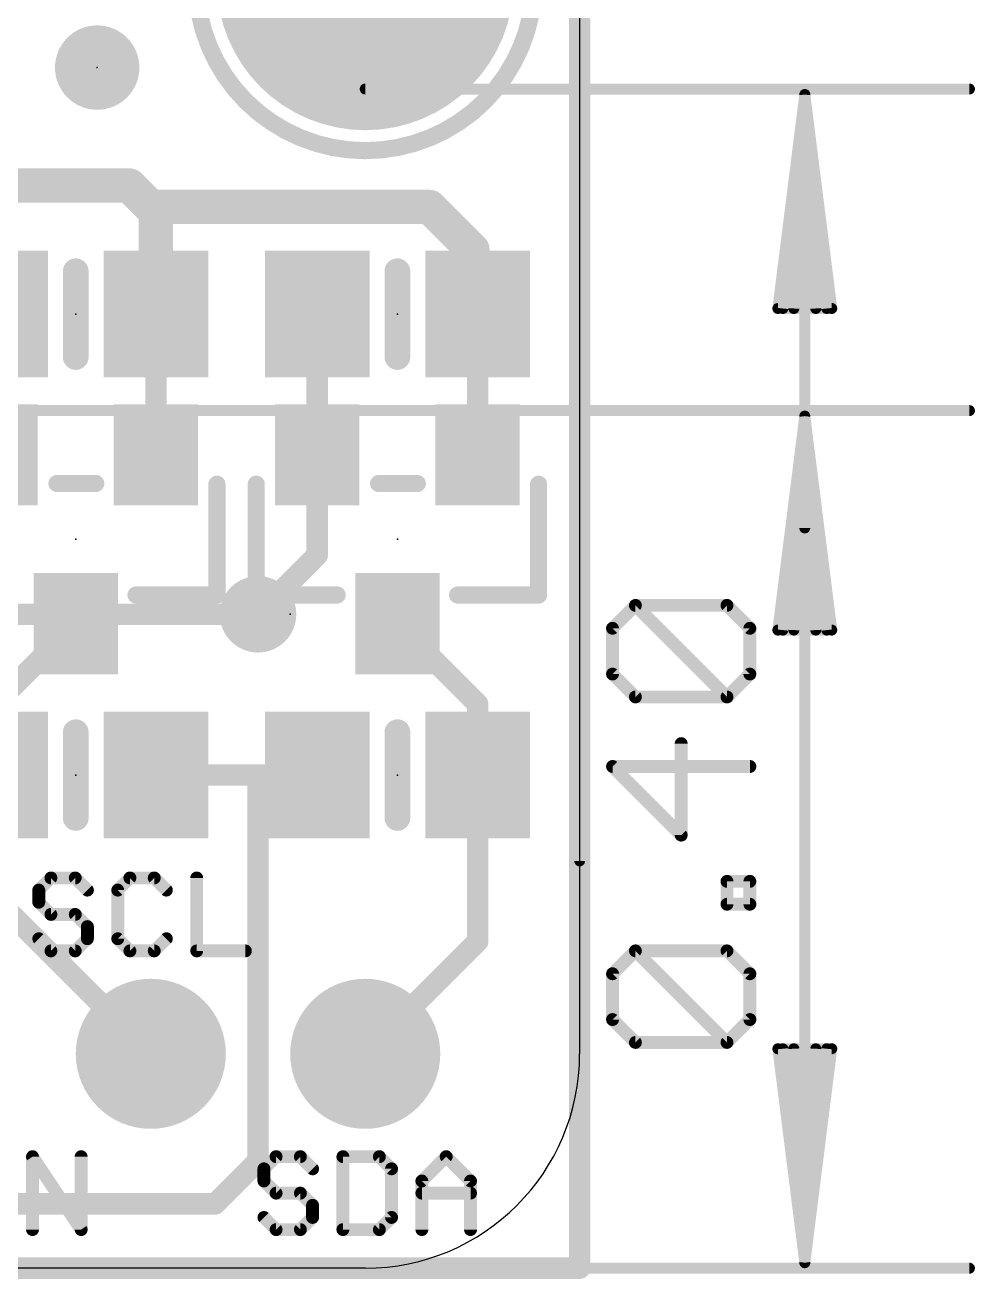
# Model space of a CAD drawing. Extents: x -6.5 to 25, y -5.3 to 24.4.
# Drawn here: x 13.75 to 25, y -0.13 to 14.73 of the extents above; entities that cross this region are included whole.
import ezdxf

# ---------------------------------------------------------------- set-up
doc = ezdxf.new("R2010")
doc.units = 0
for name, color, linetype in [('1', 12, 'CONTINUOUS'), ('16', 132, 'CONTINUOUS'), ('17', 110, 'CONTINUOUS'), ('18', 110, 'CONTINUOUS'), ('20', 53, 'CONTINUOUS'), ('21', 40, 'CONTINUOUS'), ('23', 53, 'CONTINUOUS'), ('24', 53, 'CONTINUOUS'), ('47', 253, 'CONTINUOUS')]:
    doc.layers.add(name, color=color, linetype=linetype)

# ---------------------------------------------------------------- blocks, each defined once
blk = doc.blocks.new('PIE')
at = {"const_width": 0.5}
blk.add_lwpolyline([(0, -0.25, 1), (0, 0.25, 1), (0, -0.25)], format="xyb", dxfattribs=at)
blk = doc.blocks.new('ROUNDP')
at = {"const_width": 0.5}
blk.add_lwpolyline([(0, -0.25, 1), (0, 0.25, 1), (0, -0.25)], format="xyb", dxfattribs=at)
blk = doc.blocks.new('RECT')
blk.add_solid([(-0.5, -0.5), (0.5, -0.5), (-0.5, 0.5), (0.5, 0.5)])
blk = doc.blocks.new('ROUNDV')
at = {"const_width": 0.5}
blk.add_lwpolyline([(0, -0.25, 1), (0, 0.25, 1), (0, -0.25)], format="xyb", dxfattribs=at)

msp = doc.modelspace()

# ---------------------------------------------------------------- linework, layer by layer
at = {"layer": '1'}
for points, const_width in [([(20.32, 17.78), (20.32, 0)], 0.254), ([(10.795, 12.827), (14.986, 12.827)], 0.4064), ([(14.986, 12.827), (15.24, 12.573)], 0.4064), ([(15.24, 12.573), (15.301, 12.512)], 0.4064), ([(15.24, 12.573), (18.542, 12.573)], 0.4064), ([(18.542, 12.573), (19.05, 12.065)], 0.4064), ([(15.301, 12.512), (15.301, 11.303)], 0.4064), ([(19.05, 12.065), (19.05, 11.364)], 0.4064), ([(19.05, 11.364), (19.111, 11.303)], 0.4064), ([(15.301, 9.636), (15.301, 11.303)], 0.254), ([(17.211, 9.636), (17.211, 11.303)], 0.254), ([(19.111, 9.636), (19.111, 11.303)], 0.254), ([(17.211, 8.448), (17.211, 9.636)], 0.254), ([(16.51, 7.747), (17.211, 8.448)], 0.254), ([(13.401, 6.686), (14.351, 7.636)], 0.254), ([(19.111, 6.686), (18.161, 7.636)], 0.254), ([(19.111, 5.842), (19.111, 6.686)], 0.254), ([(15.301, 5.842), (17.211, 5.842)], 0.254), ([(15.301, 5.842), (16.51, 5.842)], 0.254), ([(16.51, 5.842), (16.51, 1.27)], 0.254), ([(19.111, 3.871), (19.111, 5.842)], 0.254), ([(15.24, 2.54), (13.401, 4.379)], 0.254), ([(17.78, 2.54), (19.111, 3.871)], 0.254), ([(16.51, 1.27), (16.002, 0.762)], 0.254), ([(16.002, 0.762), (3.175, 0.762)], 0.254), ([(20.32, 0), (0, 0)], 0.254)]:
    msp.add_lwpolyline(points, dxfattribs=dict(at, const_width=const_width))
for points, const_width in [([(15.0578, 12.8988, 1), (14.9142, 12.7552)], 0.2032), ([(14.986, 12.7254, 1), (14.986, 12.9286)], 0.2032), ([(15.24, 12.6746, 1), (15.24, 12.4714)], 0.2032), ([(15.3118, 12.6448, 1), (15.1682, 12.5012)], 0.2032), ([(18.6138, 12.6448, 1), (18.4702, 12.5012)], 0.2032), ([(18.542, 12.4714, 1), (18.542, 12.6746)], 0.2032), ([(15.1682, 12.5012, 1), (15.3118, 12.6448)], 0.2032), ([(15.4026, 12.512, 1), (15.1994, 12.512)], 0.2032), ([(15.2292, 12.4402, 1), (15.3728, 12.5838)], 0.2032), ([(19.1516, 12.065, 1), (18.9484, 12.065)], 0.2032), ([(18.9782, 11.9932, 1), (19.1218, 12.1368)], 0.2032), ([(18.9484, 11.364, 1), (19.1516, 11.364)], 0.2032), ([(19.1218, 11.4358, 1), (18.9782, 11.2922)], 0.2032), ([(19.0392, 11.2312, 1), (19.1828, 11.3748)], 0.2032), ([(15.1994, 11.303, 1), (15.4026, 11.303)], 0.2032), ([(15.3645, 11.303, 1), (15.2375, 11.303)], 0.127), ([(17.2745, 11.303, 1), (17.1475, 11.303)], 0.127), ([(19.1745, 11.303, 1), (19.0475, 11.303)], 0.127), ([(15.2375, 9.636, 1), (15.3645, 9.636)], 0.127), ([(17.2745, 9.636, 1), (17.1475, 9.636)], 0.127), ([(17.1475, 9.636, 1), (17.2745, 9.636)], 0.127), ([(19.0475, 9.636, 1), (19.1745, 9.636)], 0.127), ([(17.1475, 8.448, 1), (17.2745, 8.448)], 0.127), ([(17.2559, 8.4031, 1), (17.1661, 8.4929)], 0.127), ([(14.3959, 7.5911, 1), (14.3061, 7.6809)], 0.127), ([(16.4651, 7.7919, 1), (16.5549, 7.7021)], 0.127), ([(18.2059, 7.6809, 1), (18.1161, 7.5911)], 0.127), ([(19.1745, 6.686, 1), (19.0475, 6.686)], 0.127), ([(19.0661, 6.6411, 1), (19.1559, 6.7309)], 0.127), ([(15.301, 5.9055, 1), (15.301, 5.7785)], 0.127), ([(15.301, 5.9055, 1), (15.301, 5.7785)], 0.127), ([(16.5735, 5.842, 1), (16.4465, 5.842)], 0.127), ([(16.51, 5.7785, 1), (16.51, 5.9055)], 0.127), ([(17.211, 5.7785, 1), (17.211, 5.9055)], 0.127), ([(19.1745, 5.842, 1), (19.0475, 5.842)], 0.127), ([(19.0475, 5.842, 1), (19.1745, 5.842)], 0.127), ([(19.0475, 3.871, 1), (19.1745, 3.871)], 0.127), ([(19.1559, 3.8261, 1), (19.0661, 3.9159)], 0.127), ([(15.1951, 2.4951, 1), (15.2849, 2.5849)], 0.127), ([(17.7351, 2.5849, 1), (17.8249, 2.4951)], 0.127), ([(16.5549, 1.2251, 1), (16.4651, 1.3149)], 0.127), ([(16.4465, 1.27, 1), (16.5735, 1.27)], 0.127), ([(15.9571, 0.8069, 1), (16.0469, 0.7171)], 0.127), ([(16.002, 0.6985, 1), (16.002, 0.8255)], 0.127), ([(20.2565, 0, 1), (20.3835, 0)], 0.127), ([(20.32, -0.0635, 1), (20.32, 0.0635)], 0.127)]:
    msp.add_lwpolyline(points, format="xyb", dxfattribs=dict(at, const_width=const_width))
at = {"layer": '16', "const_width": 0.254}
for points in [[(20.32, 17.78), (20.32, 0)], [(12.192, 7.747), (16.51, 7.747)], [(20.32, 0), (0, 0)]]:
    msp.add_lwpolyline(points, dxfattribs=at)
at = {"layer": '16', "const_width": 0.127}
for points in [[(16.51, 7.6835, 1), (16.51, 7.8105)], [(20.2565, 0, 1), (20.3835, 0)], [(20.32, -0.0635, 1), (20.32, 0.0635)]]:
    msp.add_lwpolyline(points, format="xyb", dxfattribs=at)
at = {"layer": '20'}
for p, q in [((20.32, 15.24), (20.32, 2.54)), ((17.78, 0), (2.54, 0))]:
    msp.add_line(p, q, dxfattribs=at)
msp.add_arc((17.78, 2.54), 2.54, 270, 0, dxfattribs=at)
at = {"layer": '21'}
for points, const_width in [([(17.78, 13.24, 1), (17.78, 17.24, 1), (17.78, 13.24)], 0.2032), ([(14.4272, 11.811, 1), (14.2748, 11.811)], 0.1524), ([(18.2372, 11.811, 1), (18.0848, 11.811)], 0.1524), ([(14.2748, 10.795, 1), (14.4272, 10.795)], 0.1524), ([(18.0848, 10.795, 1), (18.2372, 10.795)], 0.1524), ([(14.1286, 9.3472, 1), (14.1286, 9.2456)], 0.1016), ([(14.5874, 9.2456, 1), (14.5874, 9.3472)], 0.1016), ([(16.0742, 9.2884, 1), (15.9726, 9.2884)], 0.1016), ([(16.5394, 9.2884, 1), (16.4378, 9.2884)], 0.1016), ([(17.9386, 9.3472, 1), (17.9386, 9.2456)], 0.1016), ([(18.3974, 9.2456, 1), (18.3974, 9.3472)], 0.1016), ([(19.8842, 9.2884, 1), (19.7826, 9.2884)], 0.1016), ([(15.0646, 8.0264, 1), (15.0646, 7.9248)], 0.1016), ([(15.9726, 7.9756, 1), (16.0742, 7.9756)], 0.1016), ([(16.0234, 7.9248, 1), (16.0234, 8.0264)], 0.1016), ([(16.4886, 8.0264, 1), (16.4886, 7.9248)], 0.1016), ([(16.4378, 7.9756, 1), (16.5394, 7.9756)], 0.1016), ([(17.4474, 7.9248, 1), (17.4474, 8.0264)], 0.1016), ([(18.8746, 8.0264, 1), (18.8746, 7.9248)], 0.1016), ([(19.7826, 7.9756, 1), (19.8842, 7.9756)], 0.1016), ([(19.8334, 7.9248, 1), (19.8334, 8.0264)], 0.1016), ([(14.4272, 6.35, 1), (14.2748, 6.35)], 0.1524), ([(18.2372, 6.35, 1), (18.0848, 6.35)], 0.1524), ([(14.2748, 5.334, 1), (14.4272, 5.334)], 0.1524), ([(18.0848, 5.334, 1), (18.2372, 5.334)], 0.1524), ([(14.057, 4.6616, 1), (14.057, 4.5854)], 0.0762), ([(14.0839, 4.5966, 1), (14.03, 4.6505)], 0.0762), ([(14.372, 4.6505, 1), (14.3181, 4.5966)], 0.0762), ([(14.3451, 4.5854, 1), (14.3451, 4.6616)], 0.0762), ([(14.9925, 4.6616, 1), (14.9925, 4.5854)], 0.0762), ([(15.0194, 4.5966, 1), (14.9656, 4.6505)], 0.0762), ([(15.3076, 4.6505, 1), (15.2537, 4.5966)], 0.0762), ([(15.2806, 4.5854, 1), (15.2806, 4.6616)], 0.0762), ([(15.8221, 4.6235, 1), (15.7459, 4.6235)], 0.0762), ([(13.951, 4.4795, 1), (13.8748, 4.4795)], 0.0762), ([(13.886, 4.5064, 1), (13.9399, 4.4525)], 0.0762), ([(14.4622, 4.4525, 1), (14.5161, 4.5064)], 0.0762), ([(14.8865, 4.4795, 1), (14.8103, 4.4795)], 0.0762), ([(14.8215, 4.5064, 1), (14.8754, 4.4525)], 0.0762), ([(15.3977, 4.4525, 1), (15.4516, 4.5064)], 0.0762), ([(13.9399, 4.3624, 1), (13.886, 4.3085)], 0.0762), ([(13.8748, 4.3354, 1), (13.951, 4.3354)], 0.0762), ([(14.057, 4.2295, 1), (14.057, 4.1533)], 0.0762), ([(14.03, 4.1644, 1), (14.0839, 4.2183)], 0.0762), ([(14.372, 4.2183, 1), (14.3181, 4.1644)], 0.0762), ([(14.3451, 4.1533, 1), (14.3451, 4.2295)], 0.0762), ([(14.5272, 4.0473, 1), (14.451, 4.0473)], 0.0762), ([(14.4622, 4.0204, 1), (14.5161, 4.0743)], 0.0762), ([(13.9399, 3.9302, 1), (13.886, 3.8763)], 0.0762), ([(14.451, 3.9033, 1), (14.5272, 3.9033)], 0.0762), ([(14.5161, 3.8763, 1), (14.4622, 3.9302)], 0.0762), ([(14.8754, 3.9302, 1), (14.8215, 3.8763)], 0.0762), ([(14.8103, 3.9033, 1), (14.8865, 3.9033)], 0.0762), ([(15.4516, 3.8763, 1), (15.3977, 3.9302)], 0.0762), ([(14.057, 3.7973, 1), (14.057, 3.7211)], 0.0762), ([(14.03, 3.7323, 1), (14.0839, 3.7861)], 0.0762), ([(14.3181, 3.7861, 1), (14.372, 3.7323)], 0.0762), ([(14.3451, 3.7211, 1), (14.3451, 3.7973)], 0.0762), ([(14.9925, 3.7973, 1), (14.9925, 3.7211)], 0.0762), ([(14.9656, 3.7323, 1), (15.0194, 3.7861)], 0.0762), ([(15.2537, 3.7861, 1), (15.3076, 3.7323)], 0.0762), ([(15.2806, 3.7211, 1), (15.2806, 3.7973)], 0.0762), ([(15.784, 3.7973, 1), (15.784, 3.7211)], 0.0762), ([(15.7459, 3.7592, 1), (15.8221, 3.7592)], 0.0762), ([(16.3602, 3.7211, 1), (16.3602, 3.7973)], 0.0762), ([(13.8704, 1.3427, 1), (13.807, 1.3004)], 0.0762), ([(13.8768, 1.3215, 1), (13.8006, 1.3215)], 0.0762), ([(14.453, 1.3215, 1), (14.3768, 1.3215)], 0.0762), ([(16.724, 1.3596, 1), (16.724, 1.2834)], 0.0762), ([(16.7509, 1.2946, 1), (16.697, 1.3485)], 0.0762), ([(17.039, 1.3485, 1), (16.9851, 1.2946)], 0.0762), ([(17.0121, 1.2834, 1), (17.0121, 1.3596)], 0.0762), ([(17.5535, 1.3215, 1), (17.4773, 1.3215)], 0.0762), ([(17.5154, 1.3596, 1), (17.5154, 1.2834)], 0.0762), ([(17.9746, 1.3485, 1), (17.9207, 1.2946)], 0.0762), ([(17.9476, 1.2834, 1), (17.9476, 1.3596)], 0.0762), ([(18.766, 1.3485, 1), (18.7121, 1.2946)], 0.0762), ([(18.766, 1.2946, 1), (18.7121, 1.3485)], 0.0762), ([(16.618, 1.1775, 1), (16.5418, 1.1775)], 0.0762), ([(16.553, 1.2044, 1), (16.6069, 1.1505)], 0.0762), ([(17.1292, 1.1505, 1), (17.1831, 1.2044)], 0.0762), ([(18.1298, 1.1775, 1), (18.0536, 1.1775)], 0.0762), ([(18.0647, 1.1505, 1), (18.1186, 1.2044)], 0.0762), ([(16.6069, 1.0604, 1), (16.553, 1.0065)], 0.0762), ([(16.5418, 1.0334, 1), (16.618, 1.0334)], 0.0762), ([(18.424, 1.0604, 1), (18.4779, 1.0065)], 0.0762), ([(18.4891, 1.0334, 1), (18.4129, 1.0334)], 0.0762), ([(19.0653, 1.0334, 1), (18.9891, 1.0334)], 0.0762), ([(19.0002, 1.0065, 1), (19.0541, 1.0604)], 0.0762), ([(16.724, 0.9275, 1), (16.724, 0.8513)], 0.0762), ([(16.697, 0.8624, 1), (16.7509, 0.9163)], 0.0762), ([(17.039, 0.9163, 1), (16.9851, 0.8624)], 0.0762), ([(17.0121, 0.8513, 1), (17.0121, 0.9275)], 0.0762), ([(18.451, 0.9275, 1), (18.451, 0.8513)], 0.0762), ([(19.0272, 0.8513, 1), (19.0272, 0.9275)], 0.0762), ([(17.1942, 0.7453, 1), (17.118, 0.7453)], 0.0762), ([(17.1292, 0.7184, 1), (17.1831, 0.7723)], 0.0762), ([(16.6069, 0.6282, 1), (16.553, 0.5743)], 0.0762), ([(17.118, 0.6013, 1), (17.1942, 0.6013)], 0.0762), ([(17.1831, 0.5743, 1), (17.1292, 0.6282)], 0.0762), ([(18.0536, 0.6013, 1), (18.1298, 0.6013)], 0.0762), ([(18.1186, 0.5743, 1), (18.0647, 0.6282)], 0.0762), ([(13.8006, 0.4572, 1), (13.8768, 0.4572)], 0.0762), ([(14.3768, 0.4572, 1), (14.453, 0.4572)], 0.0762), ([(14.3832, 0.4361, 1), (14.4466, 0.4783)], 0.0762), ([(16.724, 0.4953, 1), (16.724, 0.4191)], 0.0762), ([(16.697, 0.4303, 1), (16.7509, 0.4841)], 0.0762), ([(16.9851, 0.4841, 1), (17.039, 0.4303)], 0.0762), ([(17.0121, 0.4191, 1), (17.0121, 0.4953)], 0.0762), ([(17.5154, 0.4953, 1), (17.5154, 0.4191)], 0.0762), ([(17.4773, 0.4572, 1), (17.5535, 0.4572)], 0.0762), ([(17.9207, 0.4841, 1), (17.9746, 0.4303)], 0.0762), ([(17.9476, 0.4191, 1), (17.9476, 0.4953)], 0.0762), ([(18.4129, 0.4572, 1), (18.4891, 0.4572)], 0.0762), ([(18.9891, 0.4572, 1), (19.0653, 0.4572)], 0.0762)]:
    msp.add_lwpolyline(points, format="xyb", dxfattribs=dict(at, const_width=const_width))
for points, const_width in [([(14.351, 11.811), (14.351, 10.795)], 0.3048), ([(18.161, 11.811), (18.161, 10.795)], 0.3048), ([(14.1286, 9.2964), (14.5874, 9.2964)], 0.2032), ([(16.0234, 9.2884), (16.0234, 7.9756)], 0.2032), ([(16.4886, 7.9756), (16.4886, 9.2884)], 0.2032), ([(17.9386, 9.2964), (18.3974, 9.2964)], 0.2032), ([(19.8334, 9.2884), (19.8334, 7.9756)], 0.2032), ([(16.0234, 7.9756), (15.0646, 7.9756)], 0.2032), ([(17.4474, 7.9756), (16.4886, 7.9756)], 0.2032), ([(19.8334, 7.9756), (18.8746, 7.9756)], 0.2032), ([(14.351, 6.35), (14.351, 5.334)], 0.3048), ([(18.161, 5.334), (18.161, 6.35)], 0.3048), ([(14.057, 4.6235), (13.9129, 4.4795)], 0.1524), ([(14.3451, 4.6235), (14.057, 4.6235)], 0.1524), ([(14.4891, 4.4795), (14.3451, 4.6235)], 0.1524), ([(14.9925, 4.6235), (14.8484, 4.4795)], 0.1524), ([(15.2806, 4.6235), (14.9925, 4.6235)], 0.1524), ([(15.4247, 4.4795), (15.2806, 4.6235)], 0.1524), ([(15.784, 4.6235), (15.784, 3.7592)], 0.1524), ([(13.9129, 4.4795), (13.9129, 4.3354)], 0.1524), ([(14.8484, 4.4795), (14.8484, 3.9033)], 0.1524), ([(13.9129, 4.3354), (14.057, 4.1914)], 0.1524), ([(14.057, 4.1914), (14.3451, 4.1914)], 0.1524), ([(14.3451, 4.1914), (14.4891, 4.0473)], 0.1524), ([(14.4891, 4.0473), (14.4891, 3.9033)], 0.1524), ([(14.057, 3.7592), (13.9129, 3.9033)], 0.1524), ([(14.4891, 3.9033), (14.3451, 3.7592)], 0.1524), ([(14.8484, 3.9033), (14.9925, 3.7592)], 0.1524), ([(15.2806, 3.7592), (15.4247, 3.9033)], 0.1524), ([(14.3451, 3.7592), (14.057, 3.7592)], 0.1524), ([(14.9925, 3.7592), (15.2806, 3.7592)], 0.1524), ([(15.784, 3.7592), (16.3602, 3.7592)], 0.1524), ([(13.8387, 0.4572), (13.8387, 1.3215)], 0.1524), ([(13.8387, 1.3215), (14.4149, 0.4572)], 0.1524), ([(14.4149, 0.4572), (14.4149, 1.3215)], 0.1524), ([(16.724, 1.3215), (16.5799, 1.1775)], 0.1524), ([(17.0121, 1.3215), (16.724, 1.3215)], 0.1524), ([(17.1561, 1.1775), (17.0121, 1.3215)], 0.1524), ([(17.5154, 1.3215), (17.5154, 0.4572)], 0.1524), ([(17.9476, 1.3215), (17.5154, 1.3215)], 0.1524), ([(18.0917, 1.1775), (17.9476, 1.3215)], 0.1524), ([(18.451, 1.0334), (18.7391, 1.3215)], 0.1524), ([(18.7391, 1.3215), (19.0272, 1.0334)], 0.1524), ([(16.5799, 1.1775), (16.5799, 1.0334)], 0.1524), ([(18.0917, 0.6013), (18.0917, 1.1775)], 0.1524), ([(16.5799, 1.0334), (16.724, 0.8894)], 0.1524), ([(18.451, 0.4572), (18.451, 1.0334)], 0.1524), ([(19.0272, 1.0334), (19.0272, 0.4572)], 0.1524), ([(16.724, 0.8894), (17.0121, 0.8894)], 0.1524), ([(17.0121, 0.8894), (17.1561, 0.7453)], 0.1524), ([(18.451, 0.8894), (19.0272, 0.8894)], 0.1524), ([(17.1561, 0.7453), (17.1561, 0.6013)], 0.1524), ([(16.724, 0.4572), (16.5799, 0.6013)], 0.1524), ([(17.1561, 0.6013), (17.0121, 0.4572)], 0.1524), ([(17.9476, 0.4572), (18.0917, 0.6013)], 0.1524), ([(17.0121, 0.4572), (16.724, 0.4572)], 0.1524), ([(17.5154, 0.4572), (17.9476, 0.4572)], 0.1524)]:
    msp.add_lwpolyline(points, dxfattribs=dict(at, const_width=const_width))
at = {"layer": '23'}
for p in [(14.605, 14.224), (14.351, 11.303), (18.161, 11.303), (14.351, 8.636), (18.161, 8.636), (14.351, 5.842), (18.161, 5.842)]:
    msp.add_point(p, dxfattribs=at)
at = {"layer": '24'}
msp.add_point((16.891, 7.747), dxfattribs=at)
at = {"layer": '47'}
for points, const_width in [([(20.32, 4.826), (20.32, 23.159)], 0.13), ([(17.78, 13.97), (24.937, 13.97)], 0.13), ([(22.987, 13.905), (22.6678, 11.37)], 0.13), ([(22.987, 13.905), (22.727, 11.37)], 0.13), ([(22.987, 13.905), (22.857, 11.37)], 0.13), ([(22.987, 13.905), (22.987, 8.77)], 0.13), ([(23.3062, 11.37), (22.987, 13.905)], 0.13), ([(23.117, 11.37), (22.987, 13.905)], 0.13), ([(23.247, 11.37), (22.987, 13.905)], 0.13), ([(22.6678, 11.37), (23.3062, 11.37)], 0.13), ([(10.16, 10.16), (24.937, 10.16)], 0.13), ([(22.987, 10.095), (22.6678, 7.56)], 0.13), ([(22.987, 10.095), (22.727, 7.56)], 0.13), ([(22.987, 10.095), (22.857, 7.56)], 0.13), ([(22.987, 10.095), (22.987, 0.065)], 0.13), ([(23.3062, 7.56), (22.987, 10.095)], 0.13), ([(23.117, 7.56), (22.987, 10.095)], 0.13), ([(23.247, 7.56), (22.987, 10.095)], 0.13), ([(20.7093, 7.5812), (20.9805, 7.8524)], 0.1524), ([(20.9805, 7.8524), (22.0651, 7.8524)], 0.1524), ([(22.0651, 6.7677), (20.9805, 7.8524)], 0.1524), ([(22.0651, 7.8524), (22.3363, 7.5812)], 0.1524), ([(20.7093, 7.0389), (20.7093, 7.5812)], 0.1524), ([(22.3363, 7.5812), (22.3363, 7.0389)], 0.1524), ([(22.6678, 7.56), (23.3062, 7.56)], 0.13), ([(20.9805, 6.7677), (20.7093, 7.0389)], 0.1524), ([(22.3363, 7.0389), (22.0651, 6.7677)], 0.1524), ([(22.0651, 6.7677), (20.9805, 6.7677)], 0.1524), ([(21.5228, 5.1305), (21.5228, 6.2152)], 0.1524), ([(22.3363, 5.944), (20.7093, 5.944)], 0.1524), ([(20.7093, 5.944), (21.5228, 5.1305)], 0.1524), ([(22.0651, 4.312), (22.0651, 4.5831)], 0.1524), ([(22.0651, 4.5831), (22.3363, 4.5831)], 0.1524), ([(22.3363, 4.5831), (22.3363, 4.312)], 0.1524), ([(22.3363, 4.312), (22.0651, 4.312)], 0.1524), ([(20.7093, 3.4883), (20.9805, 3.7595)], 0.1524), ([(20.9805, 3.7595), (22.0651, 3.7595)], 0.1524), ([(22.0651, 2.6748), (20.9805, 3.7595)], 0.1524), ([(22.0651, 3.7595), (22.3363, 3.4883)], 0.1524), ([(20.7093, 2.946), (20.7093, 3.4883)], 0.1524), ([(22.3363, 3.4883), (22.3363, 2.946)], 0.1524), ([(20.9805, 2.6748), (20.7093, 2.946)], 0.1524), ([(22.3363, 2.946), (22.0651, 2.6748)], 0.1524), ([(22.0651, 2.6748), (20.9805, 2.6748)], 0.1524), ([(22.987, 0.065), (22.6678, 2.6)], 0.13), ([(22.6678, 2.6), (23.3062, 2.6)], 0.13), ([(22.987, 0.065), (22.727, 2.6)], 0.13), ([(22.987, 0.065), (22.857, 2.6)], 0.13), ([(23.3062, 2.6), (22.987, 0.065)], 0.13), ([(23.117, 2.6), (22.987, 0.065)], 0.13), ([(23.247, 2.6), (22.987, 0.065)], 0.13), ([(10.922, 0), (24.937, 0)], 0.13)]:
    msp.add_lwpolyline(points, dxfattribs=dict(at, const_width=const_width))
for points, const_width in [([(17.78, 14.0025, 1), (17.78, 13.9375)], 0.065), ([(23.0195, 13.905, 1), (22.9545, 13.905)], 0.065), ([(23.0192, 13.9091, 1), (22.9548, 13.9009)], 0.065), ([(23.0195, 13.9033, 1), (22.9545, 13.9067)], 0.065), ([(23.0195, 13.9067, 1), (22.9545, 13.9033)], 0.065), ([(23.0193, 13.9083, 1), (22.9547, 13.9017)], 0.065), ([(23.0193, 13.9017, 1), (22.9547, 13.9083)], 0.065), ([(23.0192, 13.9009, 1), (22.9548, 13.9091)], 0.065), ([(24.937, 13.9375, 1), (24.937, 14.0025)], 0.065), ([(22.6355, 11.3741, 1), (22.7, 11.3659)], 0.065), ([(22.6678, 11.4025, 1), (22.6678, 11.3375)], 0.065), ([(22.6947, 11.3733, 1), (22.7593, 11.3667)], 0.065), ([(22.8245, 11.3717, 1), (22.8895, 11.3683)], 0.065), ([(23.0845, 11.3683, 1), (23.1495, 11.3717)], 0.065), ([(23.2147, 11.3667, 1), (23.2793, 11.3733)], 0.065), ([(23.274, 11.3659, 1), (23.3385, 11.3741)], 0.065), ([(23.3062, 11.3375, 1), (23.3062, 11.4025)], 0.065), ([(23.0195, 10.095, 1), (22.9545, 10.095)], 0.065), ([(23.0192, 10.0991, 1), (22.9548, 10.0909)], 0.065), ([(23.0195, 10.0933, 1), (22.9545, 10.0967)], 0.065), ([(23.0195, 10.0967, 1), (22.9545, 10.0933)], 0.065), ([(23.0193, 10.0983, 1), (22.9547, 10.0917)], 0.065), ([(23.0193, 10.0917, 1), (22.9547, 10.0983)], 0.065), ([(23.0192, 10.0909, 1), (22.9548, 10.0991)], 0.065), ([(24.937, 10.1275, 1), (24.937, 10.1925)], 0.065), ([(22.9545, 8.77, 1), (23.0195, 8.77)], 0.065), ([(21.0074, 7.8793, 1), (20.9535, 7.8254)], 0.0762), ([(20.9805, 7.8905, 1), (20.9805, 7.8143)], 0.0762), ([(21.0074, 7.8254, 1), (20.9535, 7.8793)], 0.0762), ([(22.0921, 7.8793, 1), (22.0382, 7.8254)], 0.0762), ([(22.0651, 7.8143, 1), (22.0651, 7.8905)], 0.0762), ([(20.7474, 7.5812, 1), (20.6712, 7.5812)], 0.0762), ([(20.6824, 7.6081, 1), (20.7363, 7.5543)], 0.0762), ([(22.3744, 7.5812, 1), (22.2982, 7.5812)], 0.0762), ([(22.3094, 7.5543, 1), (22.3632, 7.6081)], 0.0762), ([(22.6355, 7.5641, 1), (22.7, 7.5559)], 0.065), ([(22.6678, 7.5925, 1), (22.6678, 7.5275)], 0.065), ([(22.6947, 7.5633, 1), (22.7593, 7.5567)], 0.065), ([(22.8245, 7.5617, 1), (22.8895, 7.5583)], 0.065), ([(23.0845, 7.5583, 1), (23.1495, 7.5617)], 0.065), ([(23.2147, 7.5567, 1), (23.2793, 7.5633)], 0.065), ([(23.274, 7.5559, 1), (23.3385, 7.5641)], 0.065), ([(23.3062, 7.5275, 1), (23.3062, 7.5925)], 0.065), ([(20.7363, 7.0658, 1), (20.6824, 7.0119)], 0.0762), ([(20.6712, 7.0389, 1), (20.7474, 7.0389)], 0.0762), ([(22.2982, 7.0389, 1), (22.3744, 7.0389)], 0.0762), ([(22.3632, 7.0119, 1), (22.3094, 7.0658)], 0.0762), ([(20.9805, 6.8058, 1), (20.9805, 6.7296)], 0.0762), ([(22.0651, 6.7296, 1), (22.0651, 6.8058)], 0.0762), ([(20.9535, 6.7408, 1), (21.0074, 6.7946)], 0.0762), ([(22.0382, 6.7946, 1), (22.0921, 6.7408)], 0.0762), ([(22.0382, 6.7408, 1), (22.0921, 6.7946)], 0.0762), ([(21.5609, 6.2152, 1), (21.4847, 6.2152)], 0.0762), ([(20.7363, 5.971, 1), (20.6824, 5.9171)], 0.0762), ([(20.7093, 5.9821, 1), (20.7093, 5.9059)], 0.0762), ([(22.3363, 5.9059, 1), (22.3363, 5.9821)], 0.0762), ([(21.4847, 5.1305, 1), (21.5609, 5.1305)], 0.0762), ([(21.4959, 5.1036, 1), (21.5497, 5.1575)], 0.0762), ([(20.2875, 4.826, 1), (20.3525, 4.826)], 0.065), ([(22.1032, 4.5831, 1), (22.027, 4.5831)], 0.0762), ([(22.0651, 4.6212, 1), (22.0651, 4.545)], 0.0762), ([(22.3744, 4.5831, 1), (22.2982, 4.5831)], 0.0762), ([(22.3363, 4.545, 1), (22.3363, 4.6212)], 0.0762), ([(22.0651, 4.3501, 1), (22.0651, 4.2739)], 0.0762), ([(22.027, 4.312, 1), (22.1032, 4.312)], 0.0762), ([(22.2982, 4.312, 1), (22.3744, 4.312)], 0.0762), ([(22.3363, 4.2739, 1), (22.3363, 4.3501)], 0.0762), ([(21.0074, 3.7864, 1), (20.9535, 3.7325)], 0.0762), ([(20.9805, 3.7976, 1), (20.9805, 3.7214)], 0.0762), ([(21.0074, 3.7325, 1), (20.9535, 3.7864)], 0.0762), ([(22.0921, 3.7864, 1), (22.0382, 3.7325)], 0.0762), ([(22.0651, 3.7214, 1), (22.0651, 3.7976)], 0.0762), ([(20.7474, 3.4883, 1), (20.6712, 3.4883)], 0.0762), ([(20.6824, 3.5152, 1), (20.7363, 3.4614)], 0.0762), ([(22.3744, 3.4883, 1), (22.2982, 3.4883)], 0.0762), ([(22.3094, 3.4614, 1), (22.3632, 3.5152)], 0.0762), ([(20.7363, 2.9729, 1), (20.6824, 2.919)], 0.0762), ([(20.6712, 2.946, 1), (20.7474, 2.946)], 0.0762), ([(22.2982, 2.946, 1), (22.3744, 2.946)], 0.0762), ([(22.3632, 2.919, 1), (22.3094, 2.9729)], 0.0762), ([(20.9805, 2.7129, 1), (20.9805, 2.6367)], 0.0762), ([(20.9535, 2.6479, 1), (21.0074, 2.7018)], 0.0762), ([(22.0382, 2.7018, 1), (22.0921, 2.6479)], 0.0762), ([(22.0382, 2.6479, 1), (22.0921, 2.7018)], 0.0762), ([(22.0651, 2.6367, 1), (22.0651, 2.7129)], 0.0762), ([(22.7, 2.6041, 1), (22.6355, 2.5959)], 0.065), ([(22.6678, 2.6325, 1), (22.6678, 2.5675)], 0.065), ([(22.7593, 2.6033, 1), (22.6947, 2.5967)], 0.065), ([(22.8895, 2.6017, 1), (22.8245, 2.5983)], 0.065), ([(23.1495, 2.5983, 1), (23.0845, 2.6017)], 0.065), ([(23.2793, 2.5967, 1), (23.2147, 2.6033)], 0.065), ([(23.3385, 2.5959, 1), (23.274, 2.6041)], 0.065), ([(23.3062, 2.5675, 1), (23.3062, 2.6325)], 0.065), ([(22.9548, 0.0691, 1), (23.0192, 0.0609)], 0.065), ([(22.9547, 0.0683, 1), (23.0193, 0.0617)], 0.065), ([(22.9545, 0.0633, 1), (23.0195, 0.0667)], 0.065), ([(22.9545, 0.0667, 1), (23.0195, 0.0633)], 0.065), ([(22.9545, 0.065, 1), (23.0195, 0.065)], 0.065), ([(22.9547, 0.0617, 1), (23.0193, 0.0683)], 0.065), ([(22.9548, 0.0609, 1), (23.0192, 0.0691)], 0.065), ([(24.937, -0.0325, 1), (24.937, 0.0325)], 0.065)]:
    msp.add_lwpolyline(points, format="xyb", dxfattribs=dict(at, const_width=const_width))

# ---------------------------------------------------------------- block references
at = {"layer": '1'}
msp.add_blockref('PIE', (14.605, 14.224), dxfattribs=at)
at = {"layer": '1', "xscale": 1.24, "yscale": 1.5}
for p in [(13.401, 11.303), (15.301, 11.303), (17.211, 11.303), (19.111, 11.303), (13.401, 5.842), (15.301, 5.842)]:
    msp.add_blockref('RECT', p, dxfattribs=at)
at = {"layer": '1', "yscale": 1.2, "rotation": 180}
for p in [(13.401, 9.636), (15.301, 9.636), (17.211, 9.636), (19.111, 9.636), (14.351, 7.636), (18.161, 7.636)]:
    msp.add_blockref('RECT', p, dxfattribs=at)
at = {"layer": '1', "xscale": 1.24, "yscale": 1.5, "rotation": 180}
for p in [(17.211, 5.842), (19.111, 5.842)]:
    msp.add_blockref('RECT', p, dxfattribs=at)
at = {"layer": '17', "xscale": 3.516, "yscale": 3.516}
msp.add_blockref('ROUNDP', (17.78, 15.24), dxfattribs=at)
msp.add_blockref('ROUNDP', (17.78, 15.24), dxfattribs=at)
at = {"layer": '17', "xscale": 1.778, "yscale": 1.778, "rotation": 90}
for p in [(15.24, 2.54), (15.24, 2.54), (17.78, 2.54), (17.78, 2.54)]:
    msp.add_blockref('ROUNDP', p, dxfattribs=at)
at = {"layer": '18', "xscale": 0.9064, "yscale": 0.9064}
msp.add_blockref('ROUNDV', (16.51, 7.747), dxfattribs=at)
msp.add_blockref('ROUNDV', (16.51, 7.747), dxfattribs=at)

doc.saveas('drawing.dxf')
